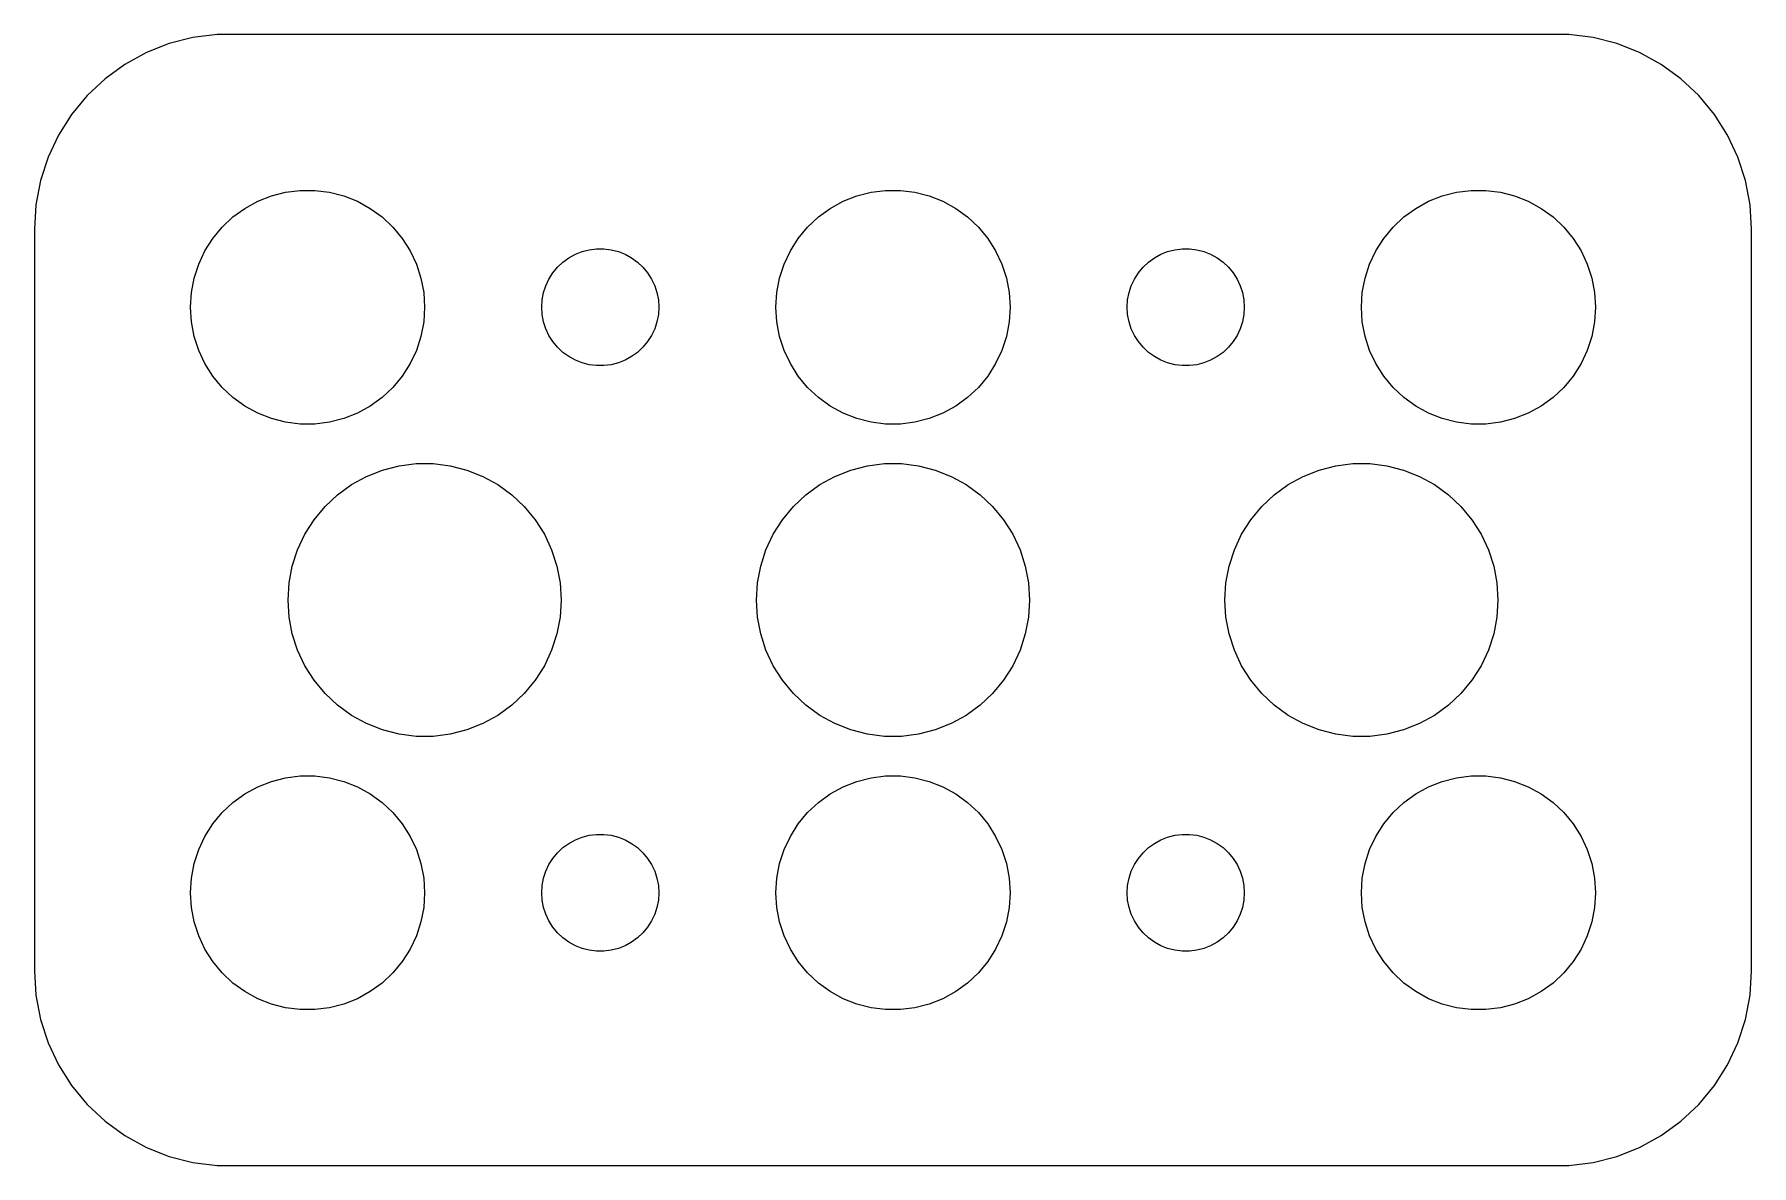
# Model space of a CAD drawing. Header units: metres. Extents: x -22 to 22, y 24.5 to 53.5.
import ezdxf

# ---------------------------------------------------------------- set-up
doc = ezdxf.new("R2010")
doc.units = ezdxf.units.M

msp = doc.modelspace()

# ---------------------------------------------------------------- linework, layer by layer
for p, q in [((-18.5451, 53.2553), (-19.1289, 53.0241)), ((-17.9369, 53.4114), (-18.5451, 53.2553)), ((-17.3139, 53.4901), (-17.9369, 53.4114)), ((17.3139, 53.4901), (-17.3139, 53.4901)), ((17.9369, 53.4114), (17.3139, 53.4901)), ((18.5451, 53.2553), (17.9369, 53.4114)), ((19.1289, 53.0241), (18.5451, 53.2553)), ((-19.1289, 53.0241), (-19.6791, 52.7216)), ((19.6791, 52.7216), (19.1289, 53.0241)), ((-19.6791, 52.7216), (-20.1871, 52.3526)), ((20.1871, 52.3526), (19.6791, 52.7216)), ((-20.6448, 51.9227), (-21.0451, 51.4389)), ((-20.1871, 52.3526), (-20.6448, 51.9227)), ((20.6448, 51.9227), (20.1871, 52.3526)), ((21.0451, 51.4389), (20.6448, 51.9227)), ((-21.0451, 51.4389), (-21.3815, 50.9088)), ((21.3815, 50.9088), (21.0451, 51.4389)), ((-21.3815, 50.9088), (-21.6489, 50.3406)), ((21.6489, 50.3406), (21.3815, 50.9088)), ((-21.6489, 50.3406), (-21.8429, 49.7434)), ((21.8429, 49.7434), (21.6489, 50.3406)), ((-21.8429, 49.7434), (-21.9606, 49.1267)), ((21.9606, 49.1267), (21.8429, 49.7434)), ((-16.2773, 49.2145), (-15.927, 49.3532)), ((-15.927, 49.3532), (-15.5621, 49.4469)), ((-15.5621, 49.4469), (-15.1884, 49.4941)), ((-15.1884, 49.4941), (-14.8116, 49.4941)), ((-14.8116, 49.4941), (-14.4379, 49.4469)), ((-14.4379, 49.4469), (-14.0729, 49.3532)), ((-14.0729, 49.3532), (-13.7227, 49.2145)), ((-1.27733, 49.2145), (-0.92705, 49.3532)), ((-0.92705, 49.3532), (-0.56213, 49.4469)), ((-0.56213, 49.4469), (-0.18837, 49.4941)), ((-0.18837, 49.4941), (0.18837, 49.4941)), ((0.18837, 49.4941), (0.56213, 49.4469)), ((0.56213, 49.4469), (0.92705, 49.3532)), ((0.92705, 49.3532), (1.27733, 49.2145)), ((13.7227, 49.2145), (14.0729, 49.3532)), ((14.0729, 49.3532), (14.4379, 49.4469)), ((14.4379, 49.4469), (14.8116, 49.4941)), ((14.8116, 49.4941), (15.1884, 49.4941)), ((15.1884, 49.4941), (15.5621, 49.4469)), ((15.5621, 49.4469), (15.927, 49.3532)), ((15.927, 49.3532), (16.2773, 49.2145)), ((-21.9606, 49.1267), (-22, 48.5)), ((-16.9123, 48.8115), (-16.6075, 49.033)), ((-16.6075, 49.033), (-16.2773, 49.2145)), ((-13.7227, 49.2145), (-13.3925, 49.033)), ((-13.3925, 49.033), (-13.0877, 48.8115)), ((-1.91226, 48.8115), (-1.60747, 49.033)), ((-1.60747, 49.033), (-1.27733, 49.2145)), ((1.27733, 49.2145), (1.60747, 49.033)), ((1.60747, 49.033), (1.91226, 48.8115)), ((13.0877, 48.8115), (13.3925, 49.033)), ((13.3925, 49.033), (13.7227, 49.2145)), ((16.2773, 49.2145), (16.6075, 49.033)), ((16.6075, 49.033), (16.9123, 48.8115)), ((22, 48.5), (21.9606, 49.1267)), ((-22, 48.5), (-22, 29.5)), ((-17.427, 48.2634), (-17.1869, 48.5536)), ((-17.1869, 48.5536), (-16.9123, 48.8115)), ((-13.0877, 48.8115), (-12.8131, 48.5536)), ((-12.8131, 48.5536), (-12.5729, 48.2634)), ((-2.42705, 48.2634), (-2.1869, 48.5536)), ((-2.1869, 48.5536), (-1.91226, 48.8115)), ((1.91226, 48.8115), (2.1869, 48.5536)), ((2.1869, 48.5536), (2.42705, 48.2634)), ((12.5729, 48.2634), (12.8131, 48.5536)), ((12.8131, 48.5536), (13.0877, 48.8115)), ((16.9123, 48.8115), (17.1869, 48.5536)), ((17.1869, 48.5536), (17.427, 48.2634)), ((22, 29.5), (22, 48.5)), ((-17.6289, 47.9453), (-17.427, 48.2634)), ((-12.5729, 48.2634), (-12.3711, 47.9453)), ((-7.96352, 47.9266), (-7.78107, 47.9734)), ((-7.78107, 47.9734), (-7.59418, 47.997)), ((-7.59418, 47.997), (-7.40581, 47.997)), ((-7.40581, 47.997), (-7.21892, 47.9734)), ((-7.21892, 47.9734), (-7.03647, 47.9266)), ((-2.62891, 47.9453), (-2.42705, 48.2634)), ((2.42705, 48.2634), (2.62891, 47.9453)), ((7.03647, 47.9266), (7.21892, 47.9734)), ((7.21892, 47.9734), (7.40581, 47.997)), ((7.40581, 47.997), (7.59418, 47.997)), ((7.59418, 47.997), (7.78107, 47.9734)), ((7.78107, 47.9734), (7.96352, 47.9266)), ((12.3711, 47.9453), (12.5729, 48.2634)), ((17.427, 48.2634), (17.6289, 47.9453)), ((-17.9057, 47.2461), (-17.7893, 47.6044)), ((-17.7893, 47.6044), (-17.6289, 47.9453)), ((-12.3711, 47.9453), (-12.2107, 47.6044)), ((-12.2107, 47.6044), (-12.0942, 47.2461)), ((-8.71352, 47.3817), (-8.59344, 47.5268)), ((-8.59344, 47.5268), (-8.45613, 47.6558)), ((-8.45613, 47.6558), (-8.30373, 47.7665)), ((-8.30373, 47.7665), (-8.13866, 47.8572)), ((-8.13866, 47.8572), (-7.96352, 47.9266)), ((-7.03647, 47.9266), (-6.86133, 47.8572)), ((-6.86133, 47.8572), (-6.69626, 47.7665)), ((-6.69626, 47.7665), (-6.54385, 47.6558)), ((-6.54385, 47.6558), (-6.40654, 47.5268)), ((-6.40654, 47.5268), (-6.28647, 47.3817)), ((-2.90575, 47.2461), (-2.78932, 47.6044)), ((-2.78932, 47.6044), (-2.62891, 47.9453)), ((2.62891, 47.9453), (2.78932, 47.6044)), ((2.78932, 47.6044), (2.90575, 47.2461)), ((6.28647, 47.3817), (6.40654, 47.5268)), ((6.40654, 47.5268), (6.54385, 47.6558)), ((6.54385, 47.6558), (6.69626, 47.7665)), ((6.69626, 47.7665), (6.86133, 47.8572)), ((6.86133, 47.8572), (7.03647, 47.9266)), ((7.96352, 47.9266), (8.13866, 47.8572)), ((8.13866, 47.8572), (8.30373, 47.7665)), ((8.30373, 47.7665), (8.45613, 47.6558)), ((8.45613, 47.6558), (8.59344, 47.5268)), ((8.59344, 47.5268), (8.71352, 47.3817)), ((12.0942, 47.2461), (12.2107, 47.6044)), ((12.2107, 47.6044), (12.3711, 47.9453)), ((17.6289, 47.9453), (17.7893, 47.6044)), ((17.7893, 47.6044), (17.9057, 47.2461)), ((-17.9763, 46.876), (-17.9057, 47.2461)), ((-12.0942, 47.2461), (-12.0237, 46.876)), ((-8.89465, 47.0522), (-8.81445, 47.2226)), ((-8.81445, 47.2226), (-8.71352, 47.3817)), ((-6.28647, 47.3817), (-6.18553, 47.2226)), ((-6.18553, 47.2226), (-6.10533, 47.0522)), ((-2.97633, 46.876), (-2.90575, 47.2461)), ((2.90575, 47.2461), (2.97633, 46.876)), ((6.10533, 47.0522), (6.18553, 47.2226)), ((6.18553, 47.2226), (6.28647, 47.3817)), ((8.71352, 47.3817), (8.81445, 47.2226)), ((8.81445, 47.2226), (8.89465, 47.0522)), ((12.0237, 46.876), (12.0942, 47.2461)), ((17.9057, 47.2461), (17.9763, 46.876)), ((-18, 46.5), (-17.9763, 46.876)), ((-12.0237, 46.876), (-12, 46.5)), ((-9, 46.5), (-8.98816, 46.688)), ((-8.98816, 46.688), (-8.95287, 46.873)), ((-8.95287, 46.873), (-8.89465, 47.0522)), ((-6.10533, 47.0522), (-6.04712, 46.873)), ((-6.04712, 46.873), (-6.01183, 46.688)), ((-6.01183, 46.688), (-6, 46.5)), ((-3, 46.5), (-2.97633, 46.876)), ((2.97633, 46.876), (3, 46.5)), ((6, 46.5), (6.01183, 46.688)), ((6.01183, 46.688), (6.04712, 46.873)), ((6.04712, 46.873), (6.10533, 47.0522)), ((8.89465, 47.0522), (8.95287, 46.873)), ((8.95287, 46.873), (8.98816, 46.688)), ((8.98816, 46.688), (9, 46.5)), ((12, 46.5), (12.0237, 46.876)), ((17.9763, 46.876), (18, 46.5)), ((-17.9763, 46.124), (-18, 46.5)), ((-12, 46.5), (-12.0237, 46.124)), ((-8.98816, 46.312), (-9, 46.5)), ((-8.95287, 46.127), (-8.98816, 46.312)), ((-6.01183, 46.312), (-6.04712, 46.127)), ((-6, 46.5), (-6.01183, 46.312)), ((-2.97633, 46.124), (-3, 46.5)), ((3, 46.5), (2.97633, 46.124)), ((6.01183, 46.312), (6, 46.5)), ((6.04712, 46.127), (6.01183, 46.312)), ((8.98816, 46.312), (8.95287, 46.127)), ((9, 46.5), (8.98816, 46.312)), ((12.0237, 46.124), (12, 46.5)), ((18, 46.5), (17.9763, 46.124)), ((-17.9057, 45.7539), (-17.9763, 46.124)), ((-12.0237, 46.124), (-12.0942, 45.7539)), ((-8.89465, 45.9478), (-8.95287, 46.127)), ((-8.81445, 45.7774), (-8.89465, 45.9478)), ((-8.71352, 45.6183), (-8.81445, 45.7774)), ((-6.18553, 45.7774), (-6.28647, 45.6183)), ((-6.10533, 45.9478), (-6.18553, 45.7774)), ((-6.04712, 46.127), (-6.10533, 45.9478)), ((-2.90575, 45.7539), (-2.97633, 46.124)), ((2.97633, 46.124), (2.90575, 45.7539)), ((6.10533, 45.9478), (6.04712, 46.127)), ((6.18553, 45.7774), (6.10533, 45.9478)), ((6.28647, 45.6183), (6.18553, 45.7774)), ((8.81445, 45.7774), (8.71352, 45.6183)), ((8.89465, 45.9478), (8.81445, 45.7774)), ((8.95287, 46.127), (8.89465, 45.9478)), ((12.0942, 45.7539), (12.0237, 46.124)), ((17.9763, 46.124), (17.9057, 45.7539)), ((-17.7893, 45.3956), (-17.9057, 45.7539)), ((-17.6289, 45.0547), (-17.7893, 45.3956)), ((-12.2107, 45.3956), (-12.3711, 45.0547)), ((-12.0942, 45.7539), (-12.2107, 45.3956)), ((-8.59344, 45.4732), (-8.71352, 45.6183)), ((-8.45613, 45.3442), (-8.59344, 45.4732)), ((-8.30373, 45.2335), (-8.45613, 45.3442)), ((-6.54385, 45.3442), (-6.69626, 45.2335)), ((-6.40654, 45.4732), (-6.54385, 45.3442)), ((-6.28647, 45.6183), (-6.40654, 45.4732)), ((-2.78932, 45.3956), (-2.90575, 45.7539)), ((-2.62891, 45.0547), (-2.78932, 45.3956)), ((2.78932, 45.3956), (2.62891, 45.0547)), ((2.90575, 45.7539), (2.78932, 45.3956)), ((6.40654, 45.4732), (6.28647, 45.6183)), ((6.54385, 45.3442), (6.40654, 45.4732)), ((6.69626, 45.2335), (6.54385, 45.3442)), ((8.45613, 45.3442), (8.30373, 45.2335)), ((8.59344, 45.4732), (8.45613, 45.3442)), ((8.71352, 45.6183), (8.59344, 45.4732)), ((12.2107, 45.3956), (12.0942, 45.7539)), ((12.3711, 45.0547), (12.2107, 45.3956)), ((17.7893, 45.3956), (17.6289, 45.0547)), ((17.9057, 45.7539), (17.7893, 45.3956)), ((-17.427, 44.7366), (-17.6289, 45.0547)), ((-12.3711, 45.0547), (-12.5729, 44.7366)), ((-8.13866, 45.1427), (-8.30373, 45.2335)), ((-7.96352, 45.0734), (-8.13866, 45.1427)), ((-7.78107, 45.0266), (-7.96352, 45.0734)), ((-7.59418, 45.0029), (-7.78107, 45.0266)), ((-7.40581, 45.0029), (-7.59418, 45.0029)), ((-7.21892, 45.0266), (-7.40581, 45.0029)), ((-7.03647, 45.0734), (-7.21892, 45.0266)), ((-6.86133, 45.1427), (-7.03647, 45.0734)), ((-6.69626, 45.2335), (-6.86133, 45.1427)), ((-2.42705, 44.7366), (-2.62891, 45.0547)), ((2.62891, 45.0547), (2.42705, 44.7366)), ((6.86133, 45.1427), (6.69626, 45.2335)), ((7.03647, 45.0734), (6.86133, 45.1427)), ((7.21892, 45.0266), (7.03647, 45.0734)), ((7.40581, 45.0029), (7.21892, 45.0266)), ((7.59418, 45.0029), (7.40581, 45.0029)), ((7.78107, 45.0266), (7.59418, 45.0029)), ((7.96352, 45.0734), (7.78107, 45.0266)), ((8.13866, 45.1427), (7.96352, 45.0734)), ((8.30373, 45.2335), (8.13866, 45.1427)), ((12.5729, 44.7366), (12.3711, 45.0547)), ((17.6289, 45.0547), (17.427, 44.7366)), ((-17.1869, 44.4464), (-17.427, 44.7366)), ((-16.9123, 44.1884), (-17.1869, 44.4464)), ((-12.8131, 44.4464), (-13.0877, 44.1884)), ((-12.5729, 44.7366), (-12.8131, 44.4464)), ((-2.1869, 44.4464), (-2.42705, 44.7366)), ((-1.91226, 44.1884), (-2.1869, 44.4464)), ((2.1869, 44.4464), (1.91226, 44.1884)), ((2.42705, 44.7366), (2.1869, 44.4464)), ((12.8131, 44.4464), (12.5729, 44.7366)), ((13.0877, 44.1884), (12.8131, 44.4464)), ((17.1869, 44.4464), (16.9123, 44.1884)), ((17.427, 44.7366), (17.1869, 44.4464)), ((-16.6075, 43.967), (-16.9123, 44.1884)), ((-13.0877, 44.1884), (-13.3925, 43.967)), ((-1.60747, 43.967), (-1.91226, 44.1884)), ((1.91226, 44.1884), (1.60747, 43.967)), ((13.3925, 43.967), (13.0877, 44.1884)), ((16.9123, 44.1884), (16.6075, 43.967)), ((-16.2773, 43.7855), (-16.6075, 43.967)), ((-15.927, 43.6468), (-16.2773, 43.7855)), ((-15.5621, 43.5531), (-15.927, 43.6468)), ((-14.0729, 43.6468), (-14.4379, 43.5531)), ((-13.7227, 43.7855), (-14.0729, 43.6468)), ((-13.3925, 43.967), (-13.7227, 43.7855)), ((-1.27733, 43.7855), (-1.60747, 43.967)), ((-0.92705, 43.6468), (-1.27733, 43.7855)), ((-0.56213, 43.5531), (-0.92705, 43.6468)), ((0.92705, 43.6468), (0.56213, 43.5531)), ((1.27733, 43.7855), (0.92705, 43.6468)), ((1.60747, 43.967), (1.27733, 43.7855)), ((13.7227, 43.7855), (13.3925, 43.967)), ((14.0729, 43.6468), (13.7227, 43.7855)), ((14.4379, 43.5531), (14.0729, 43.6468)), ((15.927, 43.6468), (15.5621, 43.5531)), ((16.2773, 43.7855), (15.927, 43.6468)), ((16.6075, 43.967), (16.2773, 43.7855)), ((-15.1884, 43.5059), (-15.5621, 43.5531)), ((-14.8116, 43.5059), (-15.1884, 43.5059)), ((-14.4379, 43.5531), (-14.8116, 43.5059)), ((-0.18837, 43.5059), (-0.56213, 43.5531)), ((0.18837, 43.5059), (-0.18837, 43.5059)), ((0.56213, 43.5531), (0.18837, 43.5059)), ((14.8116, 43.5059), (14.4379, 43.5531)), ((15.1884, 43.5059), (14.8116, 43.5059)), ((15.5621, 43.5531), (15.1884, 43.5059)), ((-13.4902, 42.1669), (-13.0816, 42.3287)), ((-13.0816, 42.3287), (-12.6558, 42.438)), ((-12.6558, 42.438), (-12.2198, 42.4931)), ((-12.2198, 42.4931), (-11.7802, 42.4931)), ((-11.7802, 42.4931), (-11.3442, 42.438)), ((-11.3442, 42.438), (-10.9184, 42.3287)), ((-10.9184, 42.3287), (-10.5098, 42.1669)), ((-1.49022, 42.1669), (-1.08156, 42.3287)), ((-1.08156, 42.3287), (-0.65582, 42.438)), ((-0.65582, 42.438), (-0.21976, 42.4931)), ((-0.21976, 42.4931), (0.21976, 42.4931)), ((0.21976, 42.4931), (0.65582, 42.438)), ((0.65582, 42.438), (1.08156, 42.3287)), ((1.08156, 42.3287), (1.49022, 42.1669)), ((10.5098, 42.1669), (10.9184, 42.3287)), ((10.9184, 42.3287), (11.3442, 42.438)), ((11.3442, 42.438), (11.7802, 42.4931)), ((11.7802, 42.4931), (12.2198, 42.4931)), ((12.2198, 42.4931), (12.6558, 42.438)), ((12.6558, 42.438), (13.0816, 42.3287)), ((13.0816, 42.3287), (13.4902, 42.1669)), ((-14.231, 41.6968), (-13.8754, 41.9551)), ((-13.8754, 41.9551), (-13.4902, 42.1669)), ((-10.5098, 42.1669), (-10.1246, 41.9551)), ((-10.1246, 41.9551), (-9.76901, 41.6968)), ((-2.23097, 41.6968), (-1.87538, 41.9551)), ((-1.87538, 41.9551), (-1.49022, 42.1669)), ((1.49022, 42.1669), (1.87538, 41.9551)), ((1.87538, 41.9551), (2.23097, 41.6968)), ((9.76901, 41.6968), (10.1246, 41.9551)), ((10.1246, 41.9551), (10.5098, 42.1669)), ((13.4902, 42.1669), (13.8754, 41.9551)), ((13.8754, 41.9551), (14.231, 41.6968)), ((-14.8316, 41.0572), (-14.5514, 41.3959)), ((-14.5514, 41.3959), (-14.231, 41.6968)), ((-9.76901, 41.6968), (-9.44861, 41.3959)), ((-9.44861, 41.3959), (-9.16843, 41.0572)), ((-2.83156, 41.0572), (-2.55138, 41.3959)), ((-2.55138, 41.3959), (-2.23097, 41.6968)), ((2.23097, 41.6968), (2.55138, 41.3959)), ((2.55138, 41.3959), (2.83156, 41.0572)), ((9.16843, 41.0572), (9.44861, 41.3959)), ((9.44861, 41.3959), (9.76901, 41.6968)), ((14.231, 41.6968), (14.5514, 41.3959)), ((14.5514, 41.3959), (14.8316, 41.0572)), ((-15.0671, 40.6861), (-14.8316, 41.0572)), ((-9.16843, 41.0572), (-8.93292, 40.6861)), ((-3.06706, 40.6861), (-2.83156, 41.0572)), ((2.83156, 41.0572), (3.06706, 40.6861)), ((8.93292, 40.6861), (9.16843, 41.0572)), ((14.8316, 41.0572), (15.0671, 40.6861)), ((-15.2542, 40.2884), (-15.0671, 40.6861)), ((-8.93292, 40.6861), (-8.74577, 40.2884)), ((-3.25421, 40.2884), (-3.06706, 40.6861)), ((3.06706, 40.6861), (3.25421, 40.2884)), ((8.74577, 40.2884), (8.93292, 40.6861)), ((15.0671, 40.6861), (15.2542, 40.2884)), ((-15.39, 39.8704), (-15.2542, 40.2884)), ((-8.74577, 40.2884), (-8.60995, 39.8704)), ((-3.39003, 39.8704), (-3.25421, 40.2884)), ((3.25421, 40.2884), (3.39003, 39.8704)), ((8.60995, 39.8704), (8.74577, 40.2884)), ((15.2542, 40.2884), (15.39, 39.8704)), ((-15.4724, 39.4387), (-15.39, 39.8704)), ((-8.60995, 39.8704), (-8.52759, 39.4387)), ((-3.4724, 39.4387), (-3.39003, 39.8704)), ((3.39003, 39.8704), (3.4724, 39.4387)), ((8.52759, 39.4387), (8.60995, 39.8704)), ((15.39, 39.8704), (15.4724, 39.4387)), ((-15.5, 39), (-15.4724, 39.4387)), ((-8.52759, 39.4387), (-8.5, 39)), ((-3.5, 39), (-3.4724, 39.4387)), ((3.4724, 39.4387), (3.5, 39)), ((8.5, 39), (8.52759, 39.4387)), ((15.4724, 39.4387), (15.5, 39)), ((-15.4724, 38.5613), (-15.5, 39)), ((-8.5, 39), (-8.52759, 38.5613)), ((-3.4724, 38.5613), (-3.5, 39)), ((3.5, 39), (3.4724, 38.5613)), ((8.52759, 38.5613), (8.5, 39)), ((15.5, 39), (15.4724, 38.5613)), ((-15.39, 38.1296), (-15.4724, 38.5613)), ((-8.52759, 38.5613), (-8.60995, 38.1296)), ((-3.39003, 38.1296), (-3.4724, 38.5613)), ((3.4724, 38.5613), (3.39003, 38.1296)), ((8.60995, 38.1296), (8.52759, 38.5613)), ((15.4724, 38.5613), (15.39, 38.1296)), ((-15.2542, 37.7116), (-15.39, 38.1296)), ((-8.60995, 38.1296), (-8.74577, 37.7116)), ((-3.25421, 37.7116), (-3.39003, 38.1296)), ((3.39003, 38.1296), (3.25421, 37.7116)), ((8.74577, 37.7116), (8.60995, 38.1296)), ((15.39, 38.1296), (15.2542, 37.7116)), ((-15.0671, 37.3139), (-15.2542, 37.7116)), ((-8.74577, 37.7116), (-8.93292, 37.3139)), ((-3.06706, 37.3139), (-3.25421, 37.7116)), ((3.25421, 37.7116), (3.06706, 37.3139)), ((8.93292, 37.3139), (8.74577, 37.7116)), ((15.2542, 37.7116), (15.0671, 37.3139)), ((-14.8316, 36.9428), (-15.0671, 37.3139)), ((-8.93292, 37.3139), (-9.16843, 36.9428)), ((-2.83156, 36.9428), (-3.06706, 37.3139)), ((3.06706, 37.3139), (2.83156, 36.9428)), ((9.16843, 36.9428), (8.93292, 37.3139)), ((15.0671, 37.3139), (14.8316, 36.9428)), ((-14.5514, 36.6041), (-14.8316, 36.9428)), ((-14.231, 36.3032), (-14.5514, 36.6041)), ((-9.44861, 36.6041), (-9.76901, 36.3032)), ((-9.16843, 36.9428), (-9.44861, 36.6041)), ((-2.55138, 36.6041), (-2.83156, 36.9428)), ((-2.23097, 36.3032), (-2.55138, 36.6041)), ((2.55138, 36.6041), (2.23097, 36.3032)), ((2.83156, 36.9428), (2.55138, 36.6041)), ((9.44861, 36.6041), (9.16843, 36.9428)), ((9.76901, 36.3032), (9.44861, 36.6041)), ((14.5514, 36.6041), (14.231, 36.3032)), ((14.8316, 36.9428), (14.5514, 36.6041)), ((-13.8754, 36.0449), (-14.231, 36.3032)), ((-9.76901, 36.3032), (-10.1246, 36.0449)), ((-1.87538, 36.0449), (-2.23097, 36.3032)), ((2.23097, 36.3032), (1.87538, 36.0449)), ((10.1246, 36.0449), (9.76901, 36.3032)), ((14.231, 36.3032), (13.8754, 36.0449)), ((-13.4902, 35.8331), (-13.8754, 36.0449)), ((-13.0816, 35.6713), (-13.4902, 35.8331)), ((-12.6558, 35.562), (-13.0816, 35.6713)), ((-10.9184, 35.6713), (-11.3442, 35.562)), ((-10.5098, 35.8331), (-10.9184, 35.6713)), ((-10.1246, 36.0449), (-10.5098, 35.8331)), ((-1.49022, 35.8331), (-1.87538, 36.0449)), ((-1.08156, 35.6713), (-1.49022, 35.8331)), ((-0.65582, 35.562), (-1.08156, 35.6713)), ((1.08156, 35.6713), (0.65582, 35.562)), ((1.49022, 35.8331), (1.08156, 35.6713)), ((1.87538, 36.0449), (1.49022, 35.8331)), ((10.5098, 35.8331), (10.1246, 36.0449)), ((10.9184, 35.6713), (10.5098, 35.8331)), ((11.3442, 35.562), (10.9184, 35.6713)), ((13.0816, 35.6713), (12.6558, 35.562)), ((13.4902, 35.8331), (13.0816, 35.6713)), ((13.8754, 36.0449), (13.4902, 35.8331)), ((-12.2198, 35.5069), (-12.6558, 35.562)), ((-11.7802, 35.5069), (-12.2198, 35.5069)), ((-11.3442, 35.562), (-11.7802, 35.5069)), ((-0.21976, 35.5069), (-0.65582, 35.562)), ((0.21976, 35.5069), (-0.21976, 35.5069)), ((0.65582, 35.562), (0.21976, 35.5069)), ((11.7802, 35.5069), (11.3442, 35.562)), ((12.2198, 35.5069), (11.7802, 35.5069)), ((12.6558, 35.562), (12.2198, 35.5069)), ((-16.2773, 34.2145), (-15.927, 34.3532)), ((-15.927, 34.3532), (-15.5621, 34.4469)), ((-15.5621, 34.4469), (-15.1884, 34.4941)), ((-15.1884, 34.4941), (-14.8116, 34.4941)), ((-14.8116, 34.4941), (-14.4379, 34.4469)), ((-14.4379, 34.4469), (-14.0729, 34.3532)), ((-14.0729, 34.3532), (-13.7227, 34.2145)), ((-1.27733, 34.2145), (-0.92705, 34.3532)), ((-0.92705, 34.3532), (-0.56213, 34.4469)), ((-0.56213, 34.4469), (-0.18837, 34.4941)), ((-0.18837, 34.4941), (0.18837, 34.4941)), ((0.18837, 34.4941), (0.56213, 34.4469)), ((0.56213, 34.4469), (0.92705, 34.3532)), ((0.92705, 34.3532), (1.27733, 34.2145)), ((13.7227, 34.2145), (14.0729, 34.3532)), ((14.0729, 34.3532), (14.4379, 34.4469)), ((14.4379, 34.4469), (14.8116, 34.4941)), ((14.8116, 34.4941), (15.1884, 34.4941)), ((15.1884, 34.4941), (15.5621, 34.4469)), ((15.5621, 34.4469), (15.927, 34.3532)), ((15.927, 34.3532), (16.2773, 34.2145)), ((-16.9123, 33.8116), (-16.6075, 34.033)), ((-16.6075, 34.033), (-16.2773, 34.2145)), ((-13.7227, 34.2145), (-13.3925, 34.033)), ((-13.3925, 34.033), (-13.0877, 33.8116)), ((-1.91226, 33.8116), (-1.60747, 34.033)), ((-1.60747, 34.033), (-1.27733, 34.2145)), ((1.27733, 34.2145), (1.60747, 34.033)), ((1.60747, 34.033), (1.91226, 33.8116)), ((13.0877, 33.8116), (13.3925, 34.033)), ((13.3925, 34.033), (13.7227, 34.2145)), ((16.2773, 34.2145), (16.6075, 34.033)), ((16.6075, 34.033), (16.9123, 33.8116)), ((-17.427, 33.2634), (-17.1869, 33.5536)), ((-17.1869, 33.5536), (-16.9123, 33.8116)), ((-13.0877, 33.8116), (-12.8131, 33.5536)), ((-12.8131, 33.5536), (-12.5729, 33.2634)), ((-2.42705, 33.2634), (-2.1869, 33.5536)), ((-2.1869, 33.5536), (-1.91226, 33.8116)), ((1.91226, 33.8116), (2.1869, 33.5536)), ((2.1869, 33.5536), (2.42705, 33.2634)), ((12.5729, 33.2634), (12.8131, 33.5536)), ((12.8131, 33.5536), (13.0877, 33.8116)), ((16.9123, 33.8116), (17.1869, 33.5536)), ((17.1869, 33.5536), (17.427, 33.2634)), ((-17.6289, 32.9453), (-17.427, 33.2634)), ((-12.5729, 33.2634), (-12.3711, 32.9453)), ((-2.62891, 32.9453), (-2.42705, 33.2634)), ((2.42705, 33.2634), (2.62891, 32.9453)), ((12.3711, 32.9453), (12.5729, 33.2634)), ((17.427, 33.2634), (17.6289, 32.9453)), ((-17.9057, 32.2461), (-17.7893, 32.6044)), ((-17.7893, 32.6044), (-17.6289, 32.9453)), ((-12.3711, 32.9453), (-12.2107, 32.6044)), ((-12.2107, 32.6044), (-12.0942, 32.2461)), ((-8.59344, 32.5268), (-8.45613, 32.6558)), ((-8.45613, 32.6558), (-8.30373, 32.7665)), ((-8.30373, 32.7665), (-8.13866, 32.8573)), ((-8.13866, 32.8573), (-7.96352, 32.9266)), ((-7.96352, 32.9266), (-7.78107, 32.9734)), ((-7.78107, 32.9734), (-7.59418, 32.9971)), ((-7.59418, 32.9971), (-7.40581, 32.9971)), ((-7.40581, 32.9971), (-7.21892, 32.9734)), ((-7.21892, 32.9734), (-7.03647, 32.9266)), ((-7.03647, 32.9266), (-6.86133, 32.8573)), ((-6.86133, 32.8573), (-6.69626, 32.7665)), ((-6.69626, 32.7665), (-6.54385, 32.6558)), ((-6.54385, 32.6558), (-6.40654, 32.5268)), ((-2.90575, 32.2461), (-2.78932, 32.6044)), ((-2.78932, 32.6044), (-2.62891, 32.9453)), ((2.62891, 32.9453), (2.78932, 32.6044)), ((2.78932, 32.6044), (2.90575, 32.2461)), ((6.40654, 32.5268), (6.54385, 32.6558)), ((6.54385, 32.6558), (6.69626, 32.7665)), ((6.69626, 32.7665), (6.86133, 32.8573)), ((6.86133, 32.8573), (7.03647, 32.9266)), ((7.03647, 32.9266), (7.21892, 32.9734)), ((7.21892, 32.9734), (7.40581, 32.9971)), ((7.40581, 32.9971), (7.59418, 32.9971)), ((7.59418, 32.9971), (7.78107, 32.9734)), ((7.78107, 32.9734), (7.96352, 32.9266)), ((7.96352, 32.9266), (8.13866, 32.8573)), ((8.13866, 32.8573), (8.30373, 32.7665)), ((8.30373, 32.7665), (8.45613, 32.6558)), ((8.45613, 32.6558), (8.59344, 32.5268)), ((12.0942, 32.2461), (12.2107, 32.6044)), ((12.2107, 32.6044), (12.3711, 32.9453)), ((17.6289, 32.9453), (17.7893, 32.6044)), ((17.7893, 32.6044), (17.9057, 32.2461)), ((-17.9763, 31.876), (-17.9057, 32.2461)), ((-12.0942, 32.2461), (-12.0237, 31.876)), ((-8.89465, 32.0522), (-8.81445, 32.2226)), ((-8.81445, 32.2226), (-8.71352, 32.3817)), ((-8.71352, 32.3817), (-8.59344, 32.5268)), ((-6.40654, 32.5268), (-6.28647, 32.3817)), ((-6.28647, 32.3817), (-6.18553, 32.2226)), ((-6.18553, 32.2226), (-6.10533, 32.0522)), ((-2.97633, 31.876), (-2.90575, 32.2461)), ((2.90575, 32.2461), (2.97633, 31.876)), ((6.10533, 32.0522), (6.18553, 32.2226)), ((6.18553, 32.2226), (6.28647, 32.3817)), ((6.28647, 32.3817), (6.40654, 32.5268)), ((8.59344, 32.5268), (8.71352, 32.3817)), ((8.71352, 32.3817), (8.81445, 32.2226)), ((8.81445, 32.2226), (8.89465, 32.0522)), ((12.0237, 31.876), (12.0942, 32.2461)), ((17.9057, 32.2461), (17.9763, 31.876)), ((-18, 31.5), (-17.9763, 31.876)), ((-12.0237, 31.876), (-12, 31.5)), ((-9, 31.5), (-8.98816, 31.688)), ((-8.98816, 31.688), (-8.95287, 31.873)), ((-8.95287, 31.873), (-8.89465, 32.0522)), ((-6.10533, 32.0522), (-6.04712, 31.873)), ((-6.04712, 31.873), (-6.01183, 31.688)), ((-6.01183, 31.688), (-6, 31.5)), ((-3, 31.5), (-2.97633, 31.876)), ((2.97633, 31.876), (3, 31.5)), ((6, 31.5), (6.01183, 31.688)), ((6.01183, 31.688), (6.04712, 31.873)), ((6.04712, 31.873), (6.10533, 32.0522)), ((8.89465, 32.0522), (8.95287, 31.873)), ((8.95287, 31.873), (8.98816, 31.688)), ((8.98816, 31.688), (9, 31.5)), ((12, 31.5), (12.0237, 31.876)), ((17.9763, 31.876), (18, 31.5)), ((-17.9763, 31.124), (-18, 31.5)), ((-12, 31.5), (-12.0237, 31.124)), ((-8.98816, 31.312), (-9, 31.5)), ((-8.95287, 31.127), (-8.98816, 31.312)), ((-6.01183, 31.312), (-6.04712, 31.127)), ((-6, 31.5), (-6.01183, 31.312)), ((-2.97633, 31.124), (-3, 31.5)), ((3, 31.5), (2.97633, 31.124)), ((6.01183, 31.312), (6, 31.5)), ((6.04712, 31.127), (6.01183, 31.312)), ((8.98816, 31.312), (8.95287, 31.127)), ((9, 31.5), (8.98816, 31.312)), ((12.0237, 31.124), (12, 31.5)), ((18, 31.5), (17.9763, 31.124)), ((-17.9057, 30.7539), (-17.9763, 31.124)), ((-12.0237, 31.124), (-12.0942, 30.7539)), ((-8.89465, 30.9478), (-8.95287, 31.127)), ((-8.81445, 30.7774), (-8.89465, 30.9478)), ((-6.10533, 30.9478), (-6.18553, 30.7774)), ((-6.04712, 31.127), (-6.10533, 30.9478)), ((-2.90575, 30.7539), (-2.97633, 31.124)), ((2.97633, 31.124), (2.90575, 30.7539)), ((6.10533, 30.9478), (6.04712, 31.127)), ((6.18553, 30.7774), (6.10533, 30.9478)), ((8.89465, 30.9478), (8.81445, 30.7774)), ((8.95287, 31.127), (8.89465, 30.9478)), ((12.0942, 30.7539), (12.0237, 31.124)), ((17.9763, 31.124), (17.9057, 30.7539)), ((-17.7893, 30.3956), (-17.9057, 30.7539)), ((-17.6289, 30.0547), (-17.7893, 30.3956)), ((-12.2107, 30.3956), (-12.3711, 30.0547)), ((-12.0942, 30.7539), (-12.2107, 30.3956)), ((-8.71352, 30.6183), (-8.81445, 30.7774)), ((-8.59344, 30.4732), (-8.71352, 30.6183)), ((-8.45613, 30.3442), (-8.59344, 30.4732)), ((-6.40654, 30.4732), (-6.54385, 30.3442)), ((-6.28647, 30.6183), (-6.40654, 30.4732)), ((-6.18553, 30.7774), (-6.28647, 30.6183)), ((-2.78932, 30.3956), (-2.90575, 30.7539)), ((-2.62891, 30.0547), (-2.78932, 30.3956)), ((2.78932, 30.3956), (2.62891, 30.0547)), ((2.90575, 30.7539), (2.78932, 30.3956)), ((6.28647, 30.6183), (6.18553, 30.7774)), ((6.40654, 30.4732), (6.28647, 30.6183)), ((6.54385, 30.3442), (6.40654, 30.4732)), ((8.59344, 30.4732), (8.45613, 30.3442)), ((8.71352, 30.6183), (8.59344, 30.4732)), ((8.81445, 30.7774), (8.71352, 30.6183)), ((12.2107, 30.3956), (12.0942, 30.7539)), ((12.3711, 30.0547), (12.2107, 30.3956)), ((17.7893, 30.3956), (17.6289, 30.0547)), ((17.9057, 30.7539), (17.7893, 30.3956)), ((-17.427, 29.7366), (-17.6289, 30.0547)), ((-12.3711, 30.0547), (-12.5729, 29.7366)), ((-8.30373, 30.2335), (-8.45613, 30.3442)), ((-8.13866, 30.1428), (-8.30373, 30.2335)), ((-7.96352, 30.0734), (-8.13866, 30.1428)), ((-7.78107, 30.0266), (-7.96352, 30.0734)), ((-7.59418, 30.003), (-7.78107, 30.0266)), ((-7.40581, 30.003), (-7.59418, 30.003)), ((-7.21892, 30.0266), (-7.40581, 30.003)), ((-7.03647, 30.0734), (-7.21892, 30.0266)), ((-6.86133, 30.1428), (-7.03647, 30.0734)), ((-6.69626, 30.2335), (-6.86133, 30.1428)), ((-6.54385, 30.3442), (-6.69626, 30.2335)), ((-2.42705, 29.7366), (-2.62891, 30.0547)), ((2.62891, 30.0547), (2.42705, 29.7366)), ((6.69626, 30.2335), (6.54385, 30.3442)), ((6.86133, 30.1428), (6.69626, 30.2335)), ((7.03647, 30.0734), (6.86133, 30.1428)), ((7.21892, 30.0266), (7.03647, 30.0734)), ((7.40581, 30.003), (7.21892, 30.0266)), ((7.59418, 30.003), (7.40581, 30.003)), ((7.78107, 30.0266), (7.59418, 30.003)), ((7.96352, 30.0734), (7.78107, 30.0266)), ((8.13866, 30.1428), (7.96352, 30.0734)), ((8.30373, 30.2335), (8.13866, 30.1428)), ((8.45613, 30.3442), (8.30373, 30.2335)), ((12.5729, 29.7366), (12.3711, 30.0547)), ((17.6289, 30.0547), (17.427, 29.7366)), ((-22, 29.5), (-21.9606, 28.8733)), ((-17.1869, 29.4464), (-17.427, 29.7366)), ((-12.5729, 29.7366), (-12.8131, 29.4464)), ((-2.1869, 29.4464), (-2.42705, 29.7366)), ((2.42705, 29.7366), (2.1869, 29.4464)), ((12.8131, 29.4464), (12.5729, 29.7366)), ((17.427, 29.7366), (17.1869, 29.4464)), ((21.9606, 28.8733), (22, 29.5)), ((-16.9123, 29.1885), (-17.1869, 29.4464)), ((-16.6075, 28.967), (-16.9123, 29.1885)), ((-13.0877, 29.1885), (-13.3925, 28.967)), ((-12.8131, 29.4464), (-13.0877, 29.1885)), ((-1.91226, 29.1885), (-2.1869, 29.4464)), ((-1.60747, 28.967), (-1.91226, 29.1885)), ((1.91226, 29.1885), (1.60747, 28.967)), ((2.1869, 29.4464), (1.91226, 29.1885)), ((13.0877, 29.1885), (12.8131, 29.4464)), ((13.3925, 28.967), (13.0877, 29.1885)), ((16.9123, 29.1885), (16.6075, 28.967)), ((17.1869, 29.4464), (16.9123, 29.1885)), ((-21.9606, 28.8733), (-21.8429, 28.2566)), ((-16.2773, 28.7855), (-16.6075, 28.967)), ((-15.927, 28.6468), (-16.2773, 28.7855)), ((-15.5621, 28.5531), (-15.927, 28.6468)), ((-14.0729, 28.6468), (-14.4379, 28.5531)), ((-13.7227, 28.7855), (-14.0729, 28.6468)), ((-13.3925, 28.967), (-13.7227, 28.7855)), ((-1.27733, 28.7855), (-1.60747, 28.967)), ((-0.92705, 28.6468), (-1.27733, 28.7855)), ((-0.56213, 28.5531), (-0.92705, 28.6468)), ((0.92705, 28.6468), (0.56213, 28.5531)), ((1.27733, 28.7855), (0.92705, 28.6468)), ((1.60747, 28.967), (1.27733, 28.7855)), ((13.7227, 28.7855), (13.3925, 28.967)), ((14.0729, 28.6468), (13.7227, 28.7855)), ((14.4379, 28.5531), (14.0729, 28.6468)), ((15.927, 28.6468), (15.5621, 28.5531)), ((16.2773, 28.7855), (15.927, 28.6468)), ((16.6075, 28.967), (16.2773, 28.7855)), ((21.8429, 28.2566), (21.9606, 28.8733)), ((-21.8429, 28.2566), (-21.6489, 27.6594)), ((-15.1884, 28.5059), (-15.5621, 28.5531)), ((-14.8116, 28.5059), (-15.1884, 28.5059)), ((-14.4379, 28.5531), (-14.8116, 28.5059)), ((-0.18837, 28.5059), (-0.56213, 28.5531)), ((0.18837, 28.5059), (-0.18837, 28.5059)), ((0.56213, 28.5531), (0.18837, 28.5059)), ((14.8116, 28.5059), (14.4379, 28.5531)), ((15.1884, 28.5059), (14.8116, 28.5059)), ((15.5621, 28.5531), (15.1884, 28.5059)), ((21.6489, 27.6594), (21.8429, 28.2566)), ((-21.6489, 27.6594), (-21.3815, 27.0912)), ((21.3815, 27.0912), (21.6489, 27.6594)), ((-21.3815, 27.0912), (-21.0451, 26.5611)), ((21.0451, 26.5611), (21.3815, 27.0912)), ((-21.0451, 26.5611), (-20.6448, 26.0773)), ((20.6448, 26.0773), (21.0451, 26.5611)), ((-20.6448, 26.0773), (-20.1871, 25.6474)), ((20.1871, 25.6474), (20.6448, 26.0773)), ((-20.1871, 25.6474), (-19.6791, 25.2784)), ((19.6791, 25.2784), (20.1871, 25.6474)), ((-19.6791, 25.2784), (-19.1289, 24.9759)), ((19.1289, 24.9759), (19.6791, 25.2784)), ((-19.1289, 24.9759), (-18.5451, 24.7447)), ((-18.5451, 24.7447), (-17.9369, 24.5886)), ((17.9369, 24.5886), (18.5451, 24.7447)), ((18.5451, 24.7447), (19.1289, 24.9759)), ((-17.9369, 24.5886), (-17.3139, 24.5099)), ((-17.3139, 24.5099), (17.3139, 24.5099)), ((17.3139, 24.5099), (17.9369, 24.5886))]:
    msp.add_line(p, q)

doc.saveas('drawing.dxf')
